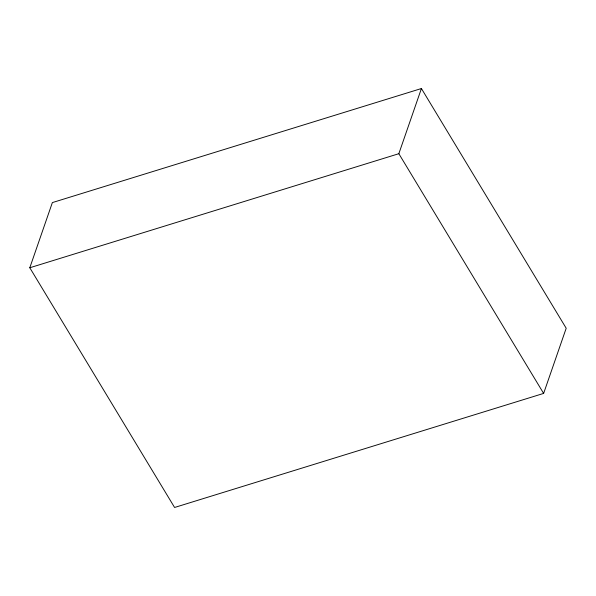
<?xml version="1.0" encoding="UTF-8"?>
<svg xmlns="http://www.w3.org/2000/svg" width="596" height="596" viewBox="0 0 596 596"><rect width="100%" height="100%" fill="white"/><g stroke="black" fill="none" stroke-linecap="round" stroke-linejoin="round"><path stroke-width="0.89" d="M29.8 267.76L52.366 202.588L421.417 88.528L566.2 328.24L543.634 393.412L174.583 507.472L29.8 267.76L398.843 153.701L421.417 88.528M398.843 153.701L543.634 393.412"/></g></svg>
